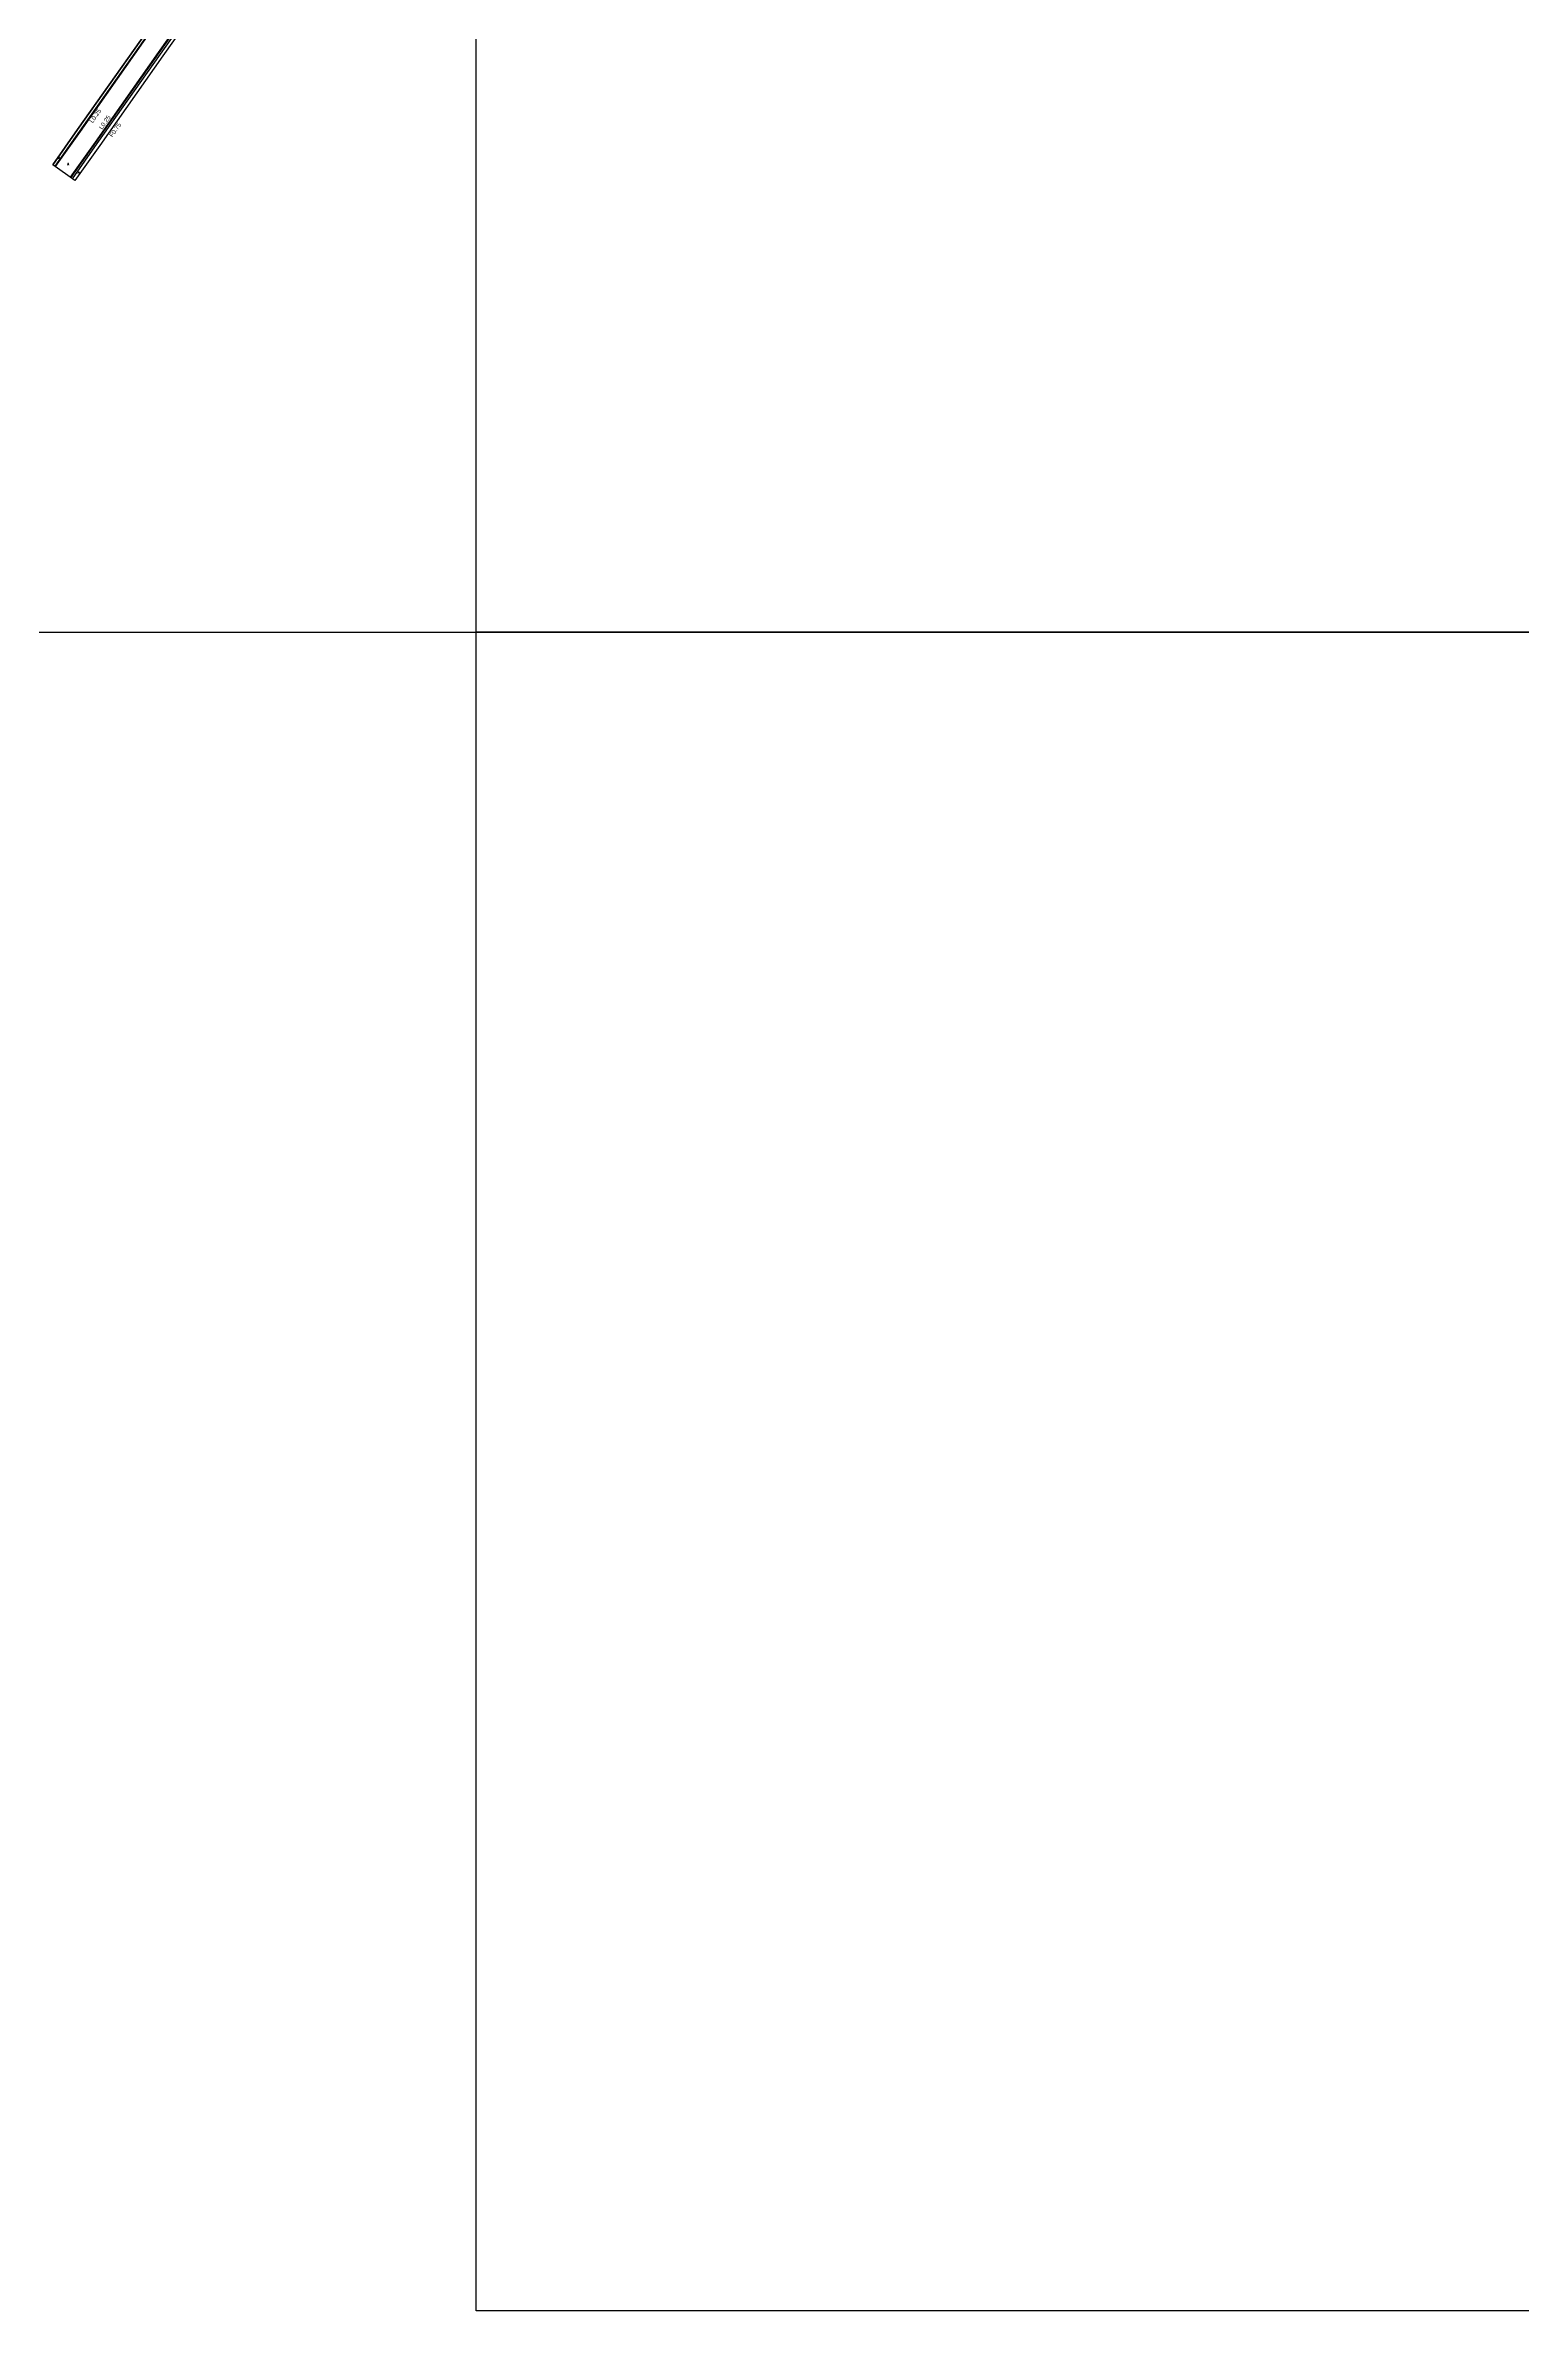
# Model space of a CAD drawing. Header units: metres. Extents: x -29069 to -12000, y -243240 to -120000.
# Drawn here: x -14554 to -14026, y -122400 to -121590 of the extents above; entities that cross this region are included whole.
import ezdxf

# ---------------------------------------------------------------- set-up
doc = ezdxf.new("R2010")
doc.units = ezdxf.units.M
doc.header["$LTSCALE"] = 2.5
for name, color, linetype in [('側溝・桝', 7, 'Continuous'), ('図郭', 7, 'Continuous'), ('歩道・分離帯・安全施設', 7, 'Continuous'), ('舗装', 7, 'Continuous'), ('道路', 7, 'Continuous')]:
    doc.layers.add(name, color=color, linetype=linetype)
doc.styles.get("Standard").update_dxf_attribs({"font": ''})
doc.styles.add('YOKO_DECO', font='txt.shx', dxfattribs={"bigfont": 'extfont.shx'})
doc.styles.get('Standard').set_extended_font_data('@MS PGothic')

msp = doc.modelspace()

# ---------------------------------------------------------------- linework, layer by layer
at = {"layer": '側溝・桝'}
for points in [[(-14400, -121420.56), (-14402.45, -121424.03), (-14425.68, -121456.94), (-14449.18, -121490.19), (-14471.94, -121522.33), (-14494.43, -121554.19), (-14519.03, -121588.98), (-14541.65, -121620.99), (-14550.52, -121633.58)], [(-14400, -121432.11), (-14420.26, -121460.81), (-14443.77, -121494.07), (-14466.58, -121526.16), (-14489.07, -121558.01), (-14513.67, -121592.81), (-14536.28, -121624.82), (-14545.14, -121637.38)], [(-14544.34, -121637.95), (-14535.47, -121625.35), (-14512.85, -121593.35), (-14488.25, -121558.55), (-14465.76, -121526.7), (-14442.95, -121494.61), (-14419.45, -121461.34), (-14400, -121433.81)]]:
    msp.add_lwpolyline(points, dxfattribs=at)
at = {"layer": '図郭'}
for points in [[(-15200, -121800), (-14400, -121800), (-14400, -121200), (-15200, -121200)], [(-14400, -121200), (-13600, -121200), (-13600, -121800), (-14400, -121800)], [(-14400, -121800), (-13600, -121800), (-13600, -122400), (-14400, -122400)]]:
    msp.add_lwpolyline(points, close=True, dxfattribs=at)
at = {"layer": '歩道・分離帯・安全施設'}
for points in [[(-14400, -121420.17), (-14402.64, -121423.9), (-14425.87, -121456.8), (-14449.37, -121490.06), (-14472.13, -121522.19), (-14494.62, -121554.05), (-14519.22, -121588.84), (-14541.84, -121620.86), (-14550.71, -121633.44)], [(-14400, -121420.17), (-14402.64, -121423.9), (-14425.87, -121456.8), (-14449.37, -121490.06), (-14472.13, -121522.19), (-14494.62, -121554.05), (-14519.22, -121588.84), (-14541.84, -121620.86), (-14550.71, -121633.44)], [(-14400, -121432.51), (-14420.07, -121460.94), (-14443.58, -121494.2), (-14466.39, -121526.29), (-14488.88, -121558.15), (-14513.48, -121592.94), (-14536.1, -121624.95), (-14544.95, -121637.51)], [(-14400, -121432.51), (-14420.07, -121460.94), (-14443.58, -121494.2), (-14466.39, -121526.29), (-14488.88, -121558.15), (-14513.48, -121592.94), (-14536.1, -121624.95), (-14544.95, -121637.51)]]:
    msp.add_lwpolyline(points, dxfattribs=at)
at = {"layer": '道路'}
for points in [[(-14551.43, -121632.93), (-14542.55, -121620.34), (-14519.93, -121588.32), (-14495.33, -121553.53), (-14472.84, -121521.67), (-14450.08, -121489.53), (-14426.59, -121456.28), (-14403.35, -121423.37), (-14400, -121418.63)], [(-14400, -121418.63), (-14403.35, -121423.37), (-14426.59, -121456.28), (-14450.08, -121489.53), (-14472.84, -121521.67), (-14495.33, -121553.53), (-14519.93, -121588.32), (-14542.55, -121620.34), (-14551.43, -121632.93)], [(-14400, -121435.65), (-14418.58, -121461.96), (-14442.08, -121495.22), (-14464.9, -121527.31), (-14487.38, -121559.16), (-14511.99, -121593.96), (-14534.6, -121625.97), (-14543.47, -121638.56)], [(-14400, -121435.65), (-14418.58, -121461.96), (-14442.08, -121495.22), (-14464.9, -121527.31), (-14487.38, -121559.16), (-14511.99, -121593.96), (-14534.6, -121625.97), (-14543.47, -121638.56)], [(-14543.47, -121638.56), (-14551.43, -121632.93)]]:
    msp.add_lwpolyline(points, dxfattribs=at)

# ---------------------------------------------------------------- texts
at = {"layer": '側溝・桝'}
for s, p in [('L0.25', (-14537.12, -121618.12)), ('L0.25', (-14533.74, -121620.47)), ('F0.75', (-14530.05, -121623.2))]:
    msp.add_text(s, height=1.6, rotation=55, dxfattribs=at).set_placement(p)
at = {"layer": '舗装', "style": 'YOKO_DECO'}
for p in [(-14549.43, -121630.77, 18.41), (-14546.19, -121633.01, 18.41), (-14542.42, -121636.07, 18.78)]:
    msp.add_text('A', height=0.75, dxfattribs=at).set_placement(p)

doc.saveas('drawing.dxf')
